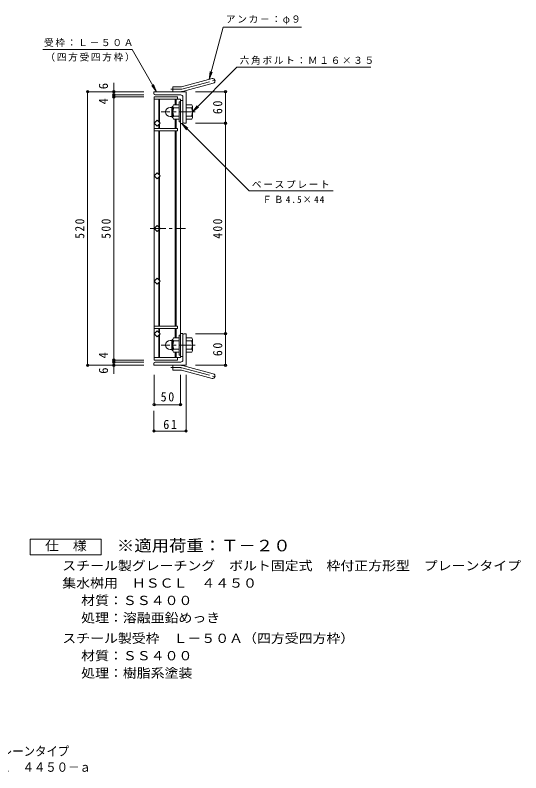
# Model space of a CAD drawing. Units: millimetres at full size, sheet at 1:6. Extents: x -895 to 1055, y -824 to 742.
# Drawn here: x 94 to 1055, y -824 to 616 of the extents above; entities that cross this region are included whole.
import ezdxf
from ezdxf.enums import TextEntityAlignment as Align

# ---------------------------------------------------------------- set-up
doc = ezdxf.new("R2010")
doc.units = ezdxf.units.MM
doc.header["$LTSCALE"] = 6
doc.header["$PDMODE"] = 32
doc.header["$PDSIZE"] = 4.8
doc.linetypes.add('CHAIN1', pattern=[8, 5, -1, 1, -1])
doc.linetypes.add('CHAIN2', pattern=[12, 9, -1, 1, -1])
for name, color, linetype, lineweight in [('E-1', 2, 'Continuous', 9), ('E-2', 3, 'Continuous', 9), ('E-4', 7, 'Continuous', 9), ('E-5', 7, 'Continuous', 9), ('F-5_F-5ﾚｲﾔ', 2, 'Continuous', 9)]:
    doc.layers.add(name, color=color, linetype=linetype, lineweight=lineweight)
doc.styles.add('ＭＳ ゴシック', font='')
doc.styles.get('ＭＳ ゴシック').set_extended_font_data('MS Gothic')

msp = doc.modelspace()

# ---------------------------------------------------------------- linework, layer by layer
at = {"layer": 'E-1'}
for p, q in [((410.187, 480.252), (468.378, 495.844)), ((394.042, 470.945), (394.042, 479.945)), ((407.857, 479.945), (394.042, 479.945)), ((412.516, 471.558), (470.707, 487.151)), ((419.042, 470.945), (358.042, 470.945)), ((358.042, 467.445), (358.042, 470.945)), ((409.042, 464.945), (360.542, 464.945)), ((413.042, 460.945), (413.042, 413.445)), ((419.042, 470.945), (419.042, 410.945)), ((406.242, 451.445), (406.242, 413.445)), ((408.542, 451.445), (406.242, 451.445)), ((388.732, 440.945), (392.242, 440.945)), ((392.242, 423.245), (392.242, 441.645)), ((394.042, 443.445), (394.242, 443.445)), ((394.242, 443.195), (394.242, 421.695)), ((406.242, 445.945), (395.281, 445.945)), ((406.242, 440.445), (395.281, 440.445)), ((419.042, 445.945), (430.004, 445.945)), ((419.042, 440.445), (430.004, 440.445)), ((431.243, 443.445), (431.042, 443.445)), ((431.042, 443.195), (431.042, 421.695)), ((388.742, 423.945), (392.242, 423.945)), ((394.042, 421.445), (394.242, 421.445)), ((406.242, 424.445), (395.281, 424.445)), ((406.242, 418.945), (395.281, 418.945)), ((419.042, 424.445), (430.004, 424.445)), ((419.042, 418.945), (430.004, 418.945)), ((431.243, 421.445), (431.042, 421.445)), ((408.542, 413.445), (406.242, 413.445)), ((415.542, 410.945), (419.042, 410.945)), ((394.042, 0.446), (394.242, 0.446)), ((394.242, -21.304), (394.242, 0.197)), ((406.242, 2.947), (395.281, 2.947)), ((406.242, -29.553), (406.242, 8.447)), ((408.542, 8.447), (406.242, 8.447)), ((413.042, -39.053), (413.042, 8.454)), ((415.542, 10.947), (419.042, 10.947)), ((419.042, -49.053), (419.042, 10.947)), ((419.042, 2.947), (430.004, 2.947)), ((431.243, 0.446), (431.042, 0.446)), ((431.042, -21.304), (431.042, 0.197)), ((388.742, -2.053), (392.242, -2.053)), ((392.242, -1.353), (392.242, -19.753)), ((406.242, -2.554), (395.281, -2.554)), ((419.042, -2.554), (430.004, -2.554)), ((388.732, -19.054), (392.242, -19.054)), ((394.042, -21.553), (394.242, -21.553)), ((406.242, -18.553), (395.281, -18.553)), ((406.242, -24.054), (395.281, -24.054)), ((419.042, -18.553), (430.004, -18.553)), ((419.042, -24.054), (430.004, -24.054)), ((431.243, -21.553), (431.042, -21.553)), ((409.042, -43.053), (360.542, -43.053)), ((408.542, -29.553), (406.242, -29.553)), ((358.042, -45.553), (358.042, -49.053)), ((419.042, -49.053), (358.042, -49.053)), ((394.042, -49.053), (394.042, -58.053)), ((412.516, -49.667), (470.707, -65.259)), ((407.857, -58.053), (394.042, -58.053)), ((410.187, -58.36), (468.378, -73.952))]:
    msp.add_line(p, q, dxfattribs=at)
at = {"layer": 'E-1', "linetype": 'CHAIN2'}
for p, q in [((411.351, 475.905), (476.518, 493.366)), ((407.857, 475.445), (390.237, 475.445)), ((407.857, -53.553), (390.237, -53.553)), ((411.351, -54.013), (476.518, -71.475))]:
    msp.add_line(p, q, dxfattribs=at)
at = {"layer": 'E-1', "linetype": 'CHAIN1'}
for p, q in [((436.159, 432.445), (371.941, 432.445)), ((436.159, -10.553), (371.941, -10.553))]:
    msp.add_line(p, q, dxfattribs=at)
at = {"layer": 'E-1'}
for centre, radius, start, end in [((469.542, 491.497), 4.5, 285.00014, 104.99991), ((407.857, 488.945), 9, 270, 285.00002), ((360.542, 467.445), 2.5, 180, 270), ((407.857, 488.945), 18, 270, 285), ((409.042, 460.945), 4, 0, 90), ((388.732, 432.455), 8.49, 90, 180), ((388.742, 432.445), 8.5, 180, 270), ((394.042, 441.645), 1.8, 90, 180), ((398.402, 443.195), 4.16, 138.61835, 221.37988), ((418.243, 432.445), 24, 160.52881, 199.47119), ((407.042, 432.445), 24, 340.52881, 19.47119), ((426.882, 443.195), 4.16, 318.62012, 41.38165), ((394.042, 423.245), 1.8, 180, 270), ((398.402, 421.695), 4.16, 138.62012, 221.38165), ((426.882, 421.695), 4.16, 318.61835, 41.37988), ((415.542, 413.445), 2.5, 180, 270), ((394.042, -1.353), 1.8, 90, 180), ((398.402, 0.197), 4.16, 138.61835, 221.37988), ((415.542, 8.447), 2.5, 90, 180), ((426.882, 0.197), 4.16, 318.62012, 41.38165), ((388.742, -10.553), 8.5, 90, 180), ((388.732, -10.564), 8.49, 180, 270), ((418.243, -10.553), 24, 160.52881, 199.47119), ((407.042, -10.553), 24, 340.52881, 19.47119), ((394.042, -19.753), 1.8, 180, 270), ((398.402, -21.304), 4.16, 138.62012, 221.38165), ((426.882, -21.304), 4.16, 318.61835, 41.37988), ((360.542, -45.553), 2.5, 90, 180), ((409.042, -39.053), 4, 270, 0), ((407.857, -67.053), 18, 75, 90), ((407.857, -67.053), 9, 74.99998, 90), ((469.542, -69.606), 4.5, 255.00009, 74.99986)]:
    msp.add_arc(centre, radius, start, end, dxfattribs=at)
at = {"layer": 'E-1', "linetype": 'CHAIN2'}
for centre, start, end in [((407.857, 488.945), 270, 284.99995), ((407.857, -67.053), 75.00005, 90)]:
    msp.add_arc(centre, 13.5, start, end, dxfattribs=at)
at = {"layer": 'E-2'}
for p, q in [((358.542, 460.945), (402.542, 460.945)), ((358.542, -39.056), (358.542, 460.945)), ((402.542, 460.945), (402.542, 456.445)), ((358.542, 456.445), (408.542, 456.445)), ((367.042, 456.445), (367.042, 413.759)), ((368.542, 456.445), (368.542, 412.259)), ((398.542, 456.445), (398.542, 445.945)), ((400.042, 456.445), (400.042, 445.945)), ((408.542, 456.445), (408.542, -34.556)), ((413.042, 454.445), (408.542, 454.445)), ((413.042, 410.445), (413.042, 454.445)), ((398.542, 418.945), (398.542, 400.945)), ((400.042, 418.945), (400.042, 400.945)), ((367.042, 408.131), (367.042, 400.945)), ((368.542, 409.631), (368.542, 400.945)), ((413.042, 410.445), (408.542, 410.445)), ((358.542, 400.945), (402.542, 400.945)), ((358.542, 396.445), (402.542, 396.445)), ((367.042, 396.445), (367.042, 313.759)), ((368.542, 396.445), (368.542, 312.259)), ((398.542, 396.445), (398.542, 25.444)), ((400.042, 396.445), (400.042, 25.444)), ((402.542, 400.945), (402.542, 396.445)), ((367.042, 308.131), (367.042, 213.759)), ((368.542, 309.631), (368.542, 212.259)), ((367.042, 113.76), (367.042, 208.132)), ((368.542, 112.26), (368.542, 209.632)), ((367.042, 25.446), (367.042, 108.132)), ((368.542, 25.446), (368.542, 109.632)), ((358.542, 25.444), (402.542, 25.444)), ((358.542, 20.944), (402.542, 20.944)), ((367.042, 13.76), (367.042, 20.946)), ((368.542, 12.26), (368.542, 20.946)), ((398.542, 2.945), (398.542, 20.944)), ((400.042, 2.945), (400.042, 20.944)), ((402.542, 20.944), (402.542, 25.444)), ((367.042, -34.554), (367.042, 8.132)), ((368.542, -34.554), (368.542, 9.632)), ((413.042, 11.445), (408.542, 11.445)), ((413.042, 11.445), (413.042, -32.555)), ((398.542, -34.556), (398.542, -24.056)), ((400.042, -34.556), (400.042, -24.056)), ((358.542, -34.556), (408.542, -34.556)), ((402.542, -39.056), (358.542, -39.056)), ((402.542, -39.056), (402.542, -34.556)), ((413.042, -32.555), (408.542, -32.555))]:
    msp.add_line(p, q, dxfattribs=at)
at = {"layer": 'E-2', "linetype": 'CHAIN1'}
msp.add_line((350.936, 210.945), (418.045, 210.945), dxfattribs=at)
at = {"layer": 'E-2'}
for points in [[(358.542, 410.945), (364.199, 416.602), (369.856, 410.945), (364.199, 405.288)], [(358.542, 310.945), (364.199, 316.602), (369.856, 310.945), (364.199, 305.288)], [(358.542, 210.945), (364.199, 216.602), (369.856, 210.945), (364.199, 205.288)], [(358.542, 110.946), (364.199, 105.289), (369.856, 110.946), (364.199, 116.603)], [(358.542, 10.946), (364.199, 5.289), (369.856, 10.946), (364.199, 16.603)]]:
    msp.add_lwpolyline(points, close=True, dxfattribs=at)
at = {"layer": 'E-4'}
for p, q in [((282.042, 487.575), (282.042, 464.945)), ((230.242, 470.945), (339.042, 470.945)), ((232.042, 470.945), (232.042, -49.056)), ((280.242, 464.945), (339.042, 464.945)), ((280.242, 460.945), (339.042, 460.945)), ((282.042, 464.945), (282.042, 460.945)), ((282.042, 460.945), (282.042, -39.056)), ((495.842, 470.945), (437.042, 470.945)), ((494.042, 410.945), (494.042, 470.945)), ((495.842, 410.945), (437.042, 410.945)), ((494.042, 10.944), (494.042, 410.945)), ((495.842, 10.944), (437.042, 10.944)), ((494.042, -49.056), (494.042, 10.944)), ((280.242, -39.056), (339.042, -39.056)), ((280.242, -43.056), (339.042, -43.056)), ((282.042, -39.056), (282.042, -43.056)), ((282.042, -43.056), (282.042, -65.219)), ((230.242, -49.056), (339.042, -49.056)), ((495.842, -49.056), (437.042, -49.056)), ((358.542, -125.856), (358.542, -67.056)), ((408.542, -125.856), (408.542, -67.056)), ((419.042, -175.856), (419.042, -67.056)), ((358.542, -124.056), (408.542, -124.056)), ((358.042, -175.856), (358.042, -135.812)), ((358.042, -174.056), (419.042, -174.056))]:
    msp.add_line(p, q, dxfattribs=at)
for p in [(232.042, 470.945), (282.042, 470.945), (282.042, 464.945), (282.042, 460.945), (494.042, 470.945), (494.042, 410.945), (494.042, 10.944), (282.042, -39.056), (282.042, -43.056), (232.042, -49.056), (282.042, -49.056), (494.042, -49.056), (358.542, -124.056), (408.542, -124.056), (358.042, -174.056), (358.042, -174.056), (419.042, -174.056)]:
    msp.add_point(p, dxfattribs=at)
at = {"layer": 'E-5'}
for p, q in [((462.991, 494.4), (489.581, 593.638)), ((638.581, 593.638), (489.581, 593.638)), ((146.748, 551.13), (316.748, 551.13)), ((363.042, 470.945), (316.748, 551.13)), ((462.991, 494.4), (464.949, 509.272)), ((462.991, 494.4), (468.731, 508.259)), ((363.042, 470.945), (353.911, 482.845)), ((363.042, 470.945), (357.302, 484.803)), ((431.042, 432.445), (440.174, 444.346)), ((431.042, 432.445), (442.943, 441.577)), ((410.792, 410.445), (419.924, 398.544)), ((410.792, 410.445), (422.693, 401.313))]:
    msp.add_line(p, q, dxfattribs=at)
for points in [[(431.042, 432.445), (515.834, 517.237), (769.834, 517.237)], [(410.792, 410.445), (538.989, 282.248), (698.489, 282.248)]]:
    msp.add_lwpolyline(points, dxfattribs=at)
at = {"layer": 'F-5_F-5ﾚｲﾔ'}
msp.add_lwpolyline([(122.739, -409.313), (122.739, -379.313), (257.739, -379.313), (257.739, -409.313)], close=True, dxfattribs=at)

# ---------------------------------------------------------------- texts
at = {"layer": 'E-4', "color": 2, "style": 'ＭＳ ゴシック'}
for s, p in [('6', (276.042, 475.575)), ('4', (276.042, 446.866)), ('4', (276.042, -36.011)), ('6', (276.042, -65.219))]:
    msp.add_text(s, height=17.6, rotation=90, dxfattribs=at).set_placement(p, align=Align.BOTTOM_LEFT)
at = {"layer": 'E-4', "color": 2, "char_height": 17.6, "attachment_point": 7, "rotation": 90, "style": 'ＭＳ ゴシック'}
for s, insert in [('\\T1.27;\\W0.95;60', (488.042, 428.195)), ('\\T1.27;\\W0.9;520', (226.042, 191.445)), ('\\T1.27;\\W0.9;500', (276.042, 191.445)), ('\\T1.27;\\W0.9;400', (488.042, 191.445)), ('\\T1.27;\\W0.95;60', (488.042, -31.806))]:
    msp.add_mtext(s, dxfattribs=dict(at, insert=insert))
at = {"layer": 'E-4', "color": 2, "char_height": 17.6, "attachment_point": 7, "style": 'ＭＳ ゴシック'}
for s, insert in [('\\T1.27;\\W0.95;50', (370.792, -118.056)), ('\\T1.27;\\W0.95;61', (375.792, -170.456))]:
    msp.add_mtext(s, dxfattribs=dict(at, insert=insert))
at = {"layer": 'E-5', "char_height": 13.2, "attachment_point": 7, "style": 'ＭＳ ゴシック'}
for s, insert in [('\\T1.17;アンカ－：φ９', (494.581, 598.638)), ('\\T1.17;受枠：Ｌ－５０Ａ', (149.248, 556.13)), ('\\T1.17;（四方受四方枠）', (151.748, 528.13)), ('\\T1.17;六角ボルト：Ｍ１６×３５', (520.834, 522.237)), ('\\T1.17;ベースプレート', (543.989, 287.248)), ('\\T1.26;\\W0.95;ＦＢ4.5×44', (564.239, 259.248))]:
    msp.add_mtext(s, dxfattribs=dict(at, insert=insert))
at = {"layer": 'F-5_F-5ﾚｲﾔ', "style": 'ＭＳ ゴシック'}
for s, width, p in [('仕\u3000様', 1.1, (151.239, -406.313)), ('スチール製グレーチング\u3000ボルト固定式\u3000枠付正方形型\u3000プレーンタイプ', 1.1, (183.993, -444.065)), ('集水桝用\u3000ＨＳＣＬ\u3000４４５０', 1.1, (183.993, -477.065)), ('材質：ＳＳ４００', 1.1, (219.82, -510.065)), ('処理：溶融亜鉛めっき', 1.1, (219.82, -543.065)), ('スチール製受枠\u3000Ｌ－５０Ａ（四方受四方枠）', 1.1, (183.993, -582.065)), ('材質：ＳＳ４００', 1.1, (219.82, -615.065)), ('処理：樹脂系塗装', 1.1, (219.82, -648.065)), ('スチール製グレーチング\u3000ボルト固定式\u3000枠付正方形型\u3000プレーンタイプ', 0.9, (-515.905, -796.619)), ('集水桝用\u3000クッションなし\u3000ＨＳＣＬ\u3000４４５０－ａ', 0.9, (-280.387, -826.942))]:
    msp.add_text(s, height=17.6, dxfattribs=dict(at, width=width)).set_placement(p, align=Align.BOTTOM_LEFT)
at = {"layer": 'F-5_F-5ﾚｲﾔ', "color": 3, "style": 'ＭＳ ゴシック', "width": 1.1}
msp.add_text('※適用荷重：Ｔ－２０', height=21.99, dxfattribs=at).set_placement((287.739, -409.313), align=Align.BOTTOM_LEFT)

doc.saveas('drawing.dxf')
